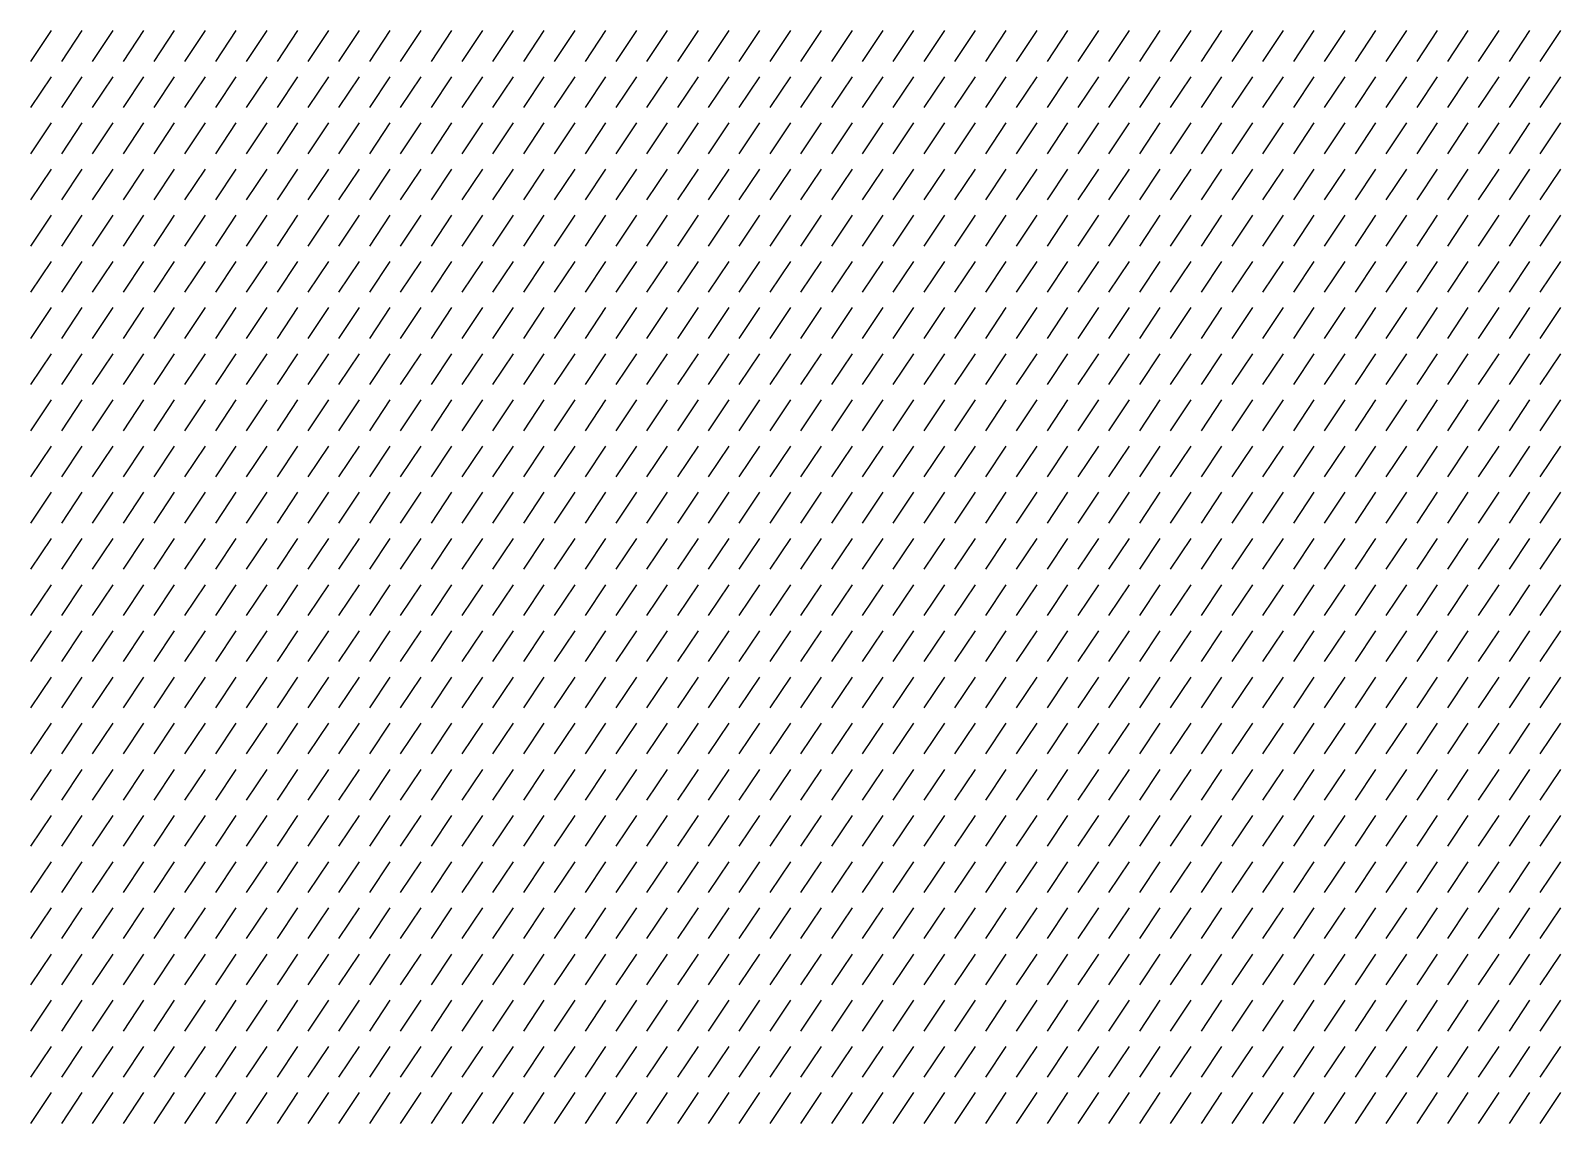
# Model space of a CAD drawing. Header units: inches. Extents: x -55 to 1004, y 12 to 2250.
# Drawn here: x 5.8 to 145.7, y 171.6 to 271.5 of the extents above; entities that cross this region are included whole.
import ezdxf

# ---------------------------------------------------------------- set-up
doc = ezdxf.new("R2010")
doc.units = ezdxf.units.IN
doc.header["$MEASUREMENT"] = 0

msp = doc.modelspace()

# ---------------------------------------------------------------- linework, layer by layer
for p, q in [((7.63, 271.55), (5.75, 268.73)), ((10.45, 271.55), (8.57, 268.73)), ((13.27, 271.55), (11.39, 268.73)), ((16.09, 271.55), (14.21, 268.73)), ((18.9, 271.55), (17.03, 268.73)), ((21.72, 271.55), (19.84, 268.73)), ((24.54, 271.55), (22.66, 268.73)), ((27.36, 271.55), (25.48, 268.73)), ((30.18, 271.55), (28.3, 268.73)), ((33, 271.55), (31.12, 268.73)), ((35.81, 271.55), (33.94, 268.73)), ((38.63, 271.55), (36.75, 268.73)), ((41.45, 271.55), (39.57, 268.73)), ((44.27, 271.55), (42.39, 268.73)), ((47.09, 271.55), (45.21, 268.73)), ((49.91, 271.55), (48.03, 268.73)), ((52.72, 271.55), (50.85, 268.73)), ((55.54, 271.55), (53.66, 268.73)), ((58.36, 271.55), (56.48, 268.73)), ((61.18, 271.55), (59.3, 268.73)), ((64, 271.55), (62.12, 268.73)), ((66.82, 271.55), (64.94, 268.73)), ((69.63, 271.55), (67.75, 268.73)), ((72.45, 271.55), (70.57, 268.73)), ((75.27, 271.55), (73.39, 268.73)), ((78.09, 271.55), (76.21, 268.73)), ((80.91, 271.55), (79.03, 268.73)), ((83.73, 271.55), (81.85, 268.73)), ((86.54, 271.55), (84.66, 268.73)), ((89.36, 271.55), (87.48, 268.73)), ((92.18, 271.55), (90.3, 268.73)), ((95, 271.55), (93.12, 268.73)), ((97.82, 271.55), (95.94, 268.73)), ((100.63, 271.55), (98.76, 268.73)), ((103.45, 271.55), (101.57, 268.73)), ((106.27, 271.55), (104.39, 268.73)), ((109.09, 271.55), (107.21, 268.73)), ((111.91, 271.55), (110.03, 268.73)), ((114.73, 271.55), (112.85, 268.73)), ((117.54, 271.55), (115.67, 268.73)), ((120.36, 271.55), (118.48, 268.73)), ((123.18, 271.55), (121.3, 268.73)), ((126, 271.55), (124.12, 268.73)), ((128.82, 271.55), (126.94, 268.73)), ((131.64, 271.55), (129.76, 268.73)), ((134.45, 271.55), (132.58, 268.73)), ((137.27, 271.55), (135.39, 268.73)), ((140.09, 271.55), (138.21, 268.73)), ((142.91, 271.55), (141.03, 268.73)), ((145.73, 271.55), (143.85, 268.73)), ((7.63, 267.32), (5.75, 264.51)), ((10.45, 267.32), (8.57, 264.51)), ((13.27, 267.32), (11.39, 264.51)), ((16.09, 267.32), (14.21, 264.51)), ((18.9, 267.32), (17.03, 264.51)), ((21.72, 267.32), (19.84, 264.51)), ((24.54, 267.32), (22.66, 264.51)), ((27.36, 267.32), (25.48, 264.51)), ((30.18, 267.32), (28.3, 264.51)), ((33, 267.32), (31.12, 264.51)), ((35.81, 267.32), (33.94, 264.51)), ((38.63, 267.32), (36.75, 264.51)), ((41.45, 267.32), (39.57, 264.51)), ((44.27, 267.32), (42.39, 264.51)), ((47.09, 267.32), (45.21, 264.51)), ((49.91, 267.32), (48.03, 264.51)), ((52.72, 267.32), (50.85, 264.51)), ((55.54, 267.32), (53.66, 264.51)), ((58.36, 267.32), (56.48, 264.51)), ((61.18, 267.32), (59.3, 264.51)), ((64, 267.32), (62.12, 264.51)), ((66.82, 267.32), (64.94, 264.51)), ((69.63, 267.32), (67.75, 264.51)), ((72.45, 267.32), (70.57, 264.51)), ((75.27, 267.32), (73.39, 264.51)), ((78.09, 267.32), (76.21, 264.51)), ((80.91, 267.32), (79.03, 264.51)), ((83.73, 267.32), (81.85, 264.51)), ((86.54, 267.32), (84.66, 264.51)), ((89.36, 267.32), (87.48, 264.51)), ((92.18, 267.32), (90.3, 264.51)), ((95, 267.32), (93.12, 264.51)), ((97.82, 267.32), (95.94, 264.51)), ((100.63, 267.32), (98.76, 264.51)), ((103.45, 267.32), (101.57, 264.51)), ((106.27, 267.32), (104.39, 264.51)), ((109.09, 267.32), (107.21, 264.51)), ((111.91, 267.32), (110.03, 264.51)), ((114.73, 267.32), (112.85, 264.51)), ((117.54, 267.32), (115.67, 264.51)), ((120.36, 267.32), (118.48, 264.51)), ((123.18, 267.32), (121.3, 264.51)), ((126, 267.32), (124.12, 264.51)), ((128.82, 267.32), (126.94, 264.51)), ((131.64, 267.32), (129.76, 264.51)), ((134.45, 267.32), (132.58, 264.51)), ((137.27, 267.32), (135.39, 264.51)), ((140.09, 267.32), (138.21, 264.51)), ((142.91, 267.32), (141.03, 264.51)), ((145.73, 267.32), (143.85, 264.51)), ((7.63, 263.1), (5.75, 260.28)), ((10.45, 263.1), (8.57, 260.28)), ((13.27, 263.1), (11.39, 260.28)), ((16.09, 263.1), (14.21, 260.28)), ((18.9, 263.1), (17.03, 260.28)), ((21.72, 263.1), (19.84, 260.28)), ((24.54, 263.1), (22.66, 260.28)), ((27.36, 263.1), (25.48, 260.28)), ((30.18, 263.1), (28.3, 260.28)), ((33, 263.1), (31.12, 260.28)), ((35.81, 263.1), (33.94, 260.28)), ((38.63, 263.1), (36.75, 260.28)), ((41.45, 263.1), (39.57, 260.28)), ((44.27, 263.1), (42.39, 260.28)), ((47.09, 263.1), (45.21, 260.28)), ((49.91, 263.1), (48.03, 260.28)), ((52.72, 263.1), (50.85, 260.28)), ((55.54, 263.1), (53.66, 260.28)), ((58.36, 263.1), (56.48, 260.28)), ((61.18, 263.1), (59.3, 260.28)), ((64, 263.1), (62.12, 260.28)), ((66.82, 263.1), (64.94, 260.28)), ((69.63, 263.1), (67.75, 260.28)), ((72.45, 263.1), (70.57, 260.28)), ((75.27, 263.1), (73.39, 260.28)), ((78.09, 263.1), (76.21, 260.28)), ((80.91, 263.1), (79.03, 260.28)), ((83.73, 263.1), (81.85, 260.28)), ((86.54, 263.1), (84.66, 260.28)), ((89.36, 263.1), (87.48, 260.28)), ((92.18, 263.1), (90.3, 260.28)), ((95, 263.1), (93.12, 260.28)), ((97.82, 263.1), (95.94, 260.28)), ((100.63, 263.1), (98.76, 260.28)), ((103.45, 263.1), (101.57, 260.28)), ((106.27, 263.1), (104.39, 260.28)), ((109.09, 263.1), (107.21, 260.28)), ((111.91, 263.1), (110.03, 260.28)), ((114.73, 263.1), (112.85, 260.28)), ((117.54, 263.1), (115.67, 260.28)), ((120.36, 263.1), (118.48, 260.28)), ((123.18, 263.1), (121.3, 260.28)), ((126, 263.1), (124.12, 260.28)), ((128.82, 263.1), (126.94, 260.28)), ((131.64, 263.1), (129.76, 260.28)), ((134.45, 263.1), (132.58, 260.28)), ((137.27, 263.1), (135.39, 260.28)), ((140.09, 263.1), (138.21, 260.28)), ((142.91, 263.1), (141.03, 260.28)), ((145.73, 263.1), (143.85, 260.28)), ((7.63, 258.87), (5.75, 256.06)), ((10.45, 258.87), (8.57, 256.06)), ((13.27, 258.87), (11.39, 256.06)), ((16.09, 258.87), (14.21, 256.06)), ((18.9, 258.87), (17.03, 256.06)), ((21.72, 258.87), (19.84, 256.06)), ((24.54, 258.87), (22.66, 256.06)), ((27.36, 258.87), (25.48, 256.06)), ((30.18, 258.87), (28.3, 256.06)), ((33, 258.87), (31.12, 256.06)), ((35.81, 258.87), (33.94, 256.06)), ((38.63, 258.87), (36.75, 256.06)), ((41.45, 258.87), (39.57, 256.06)), ((44.27, 258.87), (42.39, 256.06)), ((47.09, 258.87), (45.21, 256.06)), ((49.91, 258.87), (48.03, 256.06)), ((52.72, 258.87), (50.85, 256.06)), ((55.54, 258.87), (53.66, 256.06)), ((58.36, 258.87), (56.48, 256.06)), ((61.18, 258.87), (59.3, 256.06)), ((64, 258.87), (62.12, 256.06)), ((66.82, 258.87), (64.94, 256.06)), ((69.63, 258.87), (67.75, 256.06)), ((72.45, 258.87), (70.57, 256.06)), ((75.27, 258.87), (73.39, 256.06)), ((78.09, 258.87), (76.21, 256.06)), ((80.91, 258.87), (79.03, 256.06)), ((83.73, 258.87), (81.85, 256.06)), ((86.54, 258.87), (84.66, 256.06)), ((89.36, 258.87), (87.48, 256.06)), ((92.18, 258.87), (90.3, 256.06)), ((95, 258.87), (93.12, 256.06)), ((97.82, 258.87), (95.94, 256.06)), ((100.63, 258.87), (98.76, 256.06)), ((103.45, 258.87), (101.57, 256.06)), ((106.27, 258.87), (104.39, 256.06)), ((109.09, 258.87), (107.21, 256.06)), ((111.91, 258.87), (110.03, 256.06)), ((114.73, 258.87), (112.85, 256.06)), ((117.54, 258.87), (115.67, 256.06)), ((120.36, 258.87), (118.48, 256.06)), ((123.18, 258.87), (121.3, 256.06)), ((126, 258.87), (124.12, 256.06)), ((128.82, 258.87), (126.94, 256.06)), ((131.64, 258.87), (129.76, 256.06)), ((134.45, 258.87), (132.58, 256.06)), ((137.27, 258.87), (135.39, 256.06)), ((140.09, 258.87), (138.21, 256.06)), ((142.91, 258.87), (141.03, 256.06)), ((145.73, 258.87), (143.85, 256.06)), ((7.63, 254.65), (5.75, 251.83)), ((10.45, 254.65), (8.57, 251.83)), ((13.27, 254.65), (11.39, 251.83)), ((16.09, 254.65), (14.21, 251.83)), ((18.9, 254.65), (17.03, 251.83)), ((21.72, 254.65), (19.84, 251.83)), ((24.54, 254.65), (22.66, 251.83)), ((27.36, 254.65), (25.48, 251.83)), ((30.18, 254.65), (28.3, 251.83)), ((33, 254.65), (31.12, 251.83)), ((35.81, 254.65), (33.94, 251.83)), ((38.63, 254.65), (36.75, 251.83)), ((41.45, 254.65), (39.57, 251.83)), ((44.27, 254.65), (42.39, 251.83)), ((47.09, 254.65), (45.21, 251.83)), ((49.91, 254.65), (48.03, 251.83)), ((52.72, 254.65), (50.85, 251.83)), ((55.54, 254.65), (53.66, 251.83)), ((58.36, 254.65), (56.48, 251.83)), ((61.18, 254.65), (59.3, 251.83)), ((64, 254.65), (62.12, 251.83)), ((66.82, 254.65), (64.94, 251.83)), ((69.63, 254.65), (67.75, 251.83)), ((72.45, 254.65), (70.57, 251.83)), ((75.27, 254.65), (73.39, 251.83)), ((78.09, 254.65), (76.21, 251.83)), ((80.91, 254.65), (79.03, 251.83)), ((83.73, 254.65), (81.85, 251.83)), ((86.54, 254.65), (84.66, 251.83)), ((89.36, 254.65), (87.48, 251.83)), ((92.18, 254.65), (90.3, 251.83)), ((95, 254.65), (93.12, 251.83)), ((97.82, 254.65), (95.94, 251.83)), ((100.63, 254.65), (98.76, 251.83)), ((103.45, 254.65), (101.57, 251.83)), ((106.27, 254.65), (104.39, 251.83)), ((109.09, 254.65), (107.21, 251.83)), ((111.91, 254.65), (110.03, 251.83)), ((114.73, 254.65), (112.85, 251.83)), ((117.54, 254.65), (115.67, 251.83)), ((120.36, 254.65), (118.48, 251.83)), ((123.18, 254.65), (121.3, 251.83)), ((126, 254.65), (124.12, 251.83)), ((128.82, 254.65), (126.94, 251.83)), ((131.64, 254.65), (129.76, 251.83)), ((134.45, 254.65), (132.58, 251.83)), ((137.27, 254.65), (135.39, 251.83)), ((140.09, 254.65), (138.21, 251.83)), ((142.91, 254.65), (141.03, 251.83)), ((145.73, 254.65), (143.85, 251.83)), ((7.63, 250.42), (5.75, 247.61)), ((10.45, 250.42), (8.57, 247.61)), ((13.27, 250.42), (11.39, 247.61)), ((16.09, 250.42), (14.21, 247.61)), ((18.9, 250.42), (17.03, 247.61)), ((21.72, 250.42), (19.84, 247.61)), ((24.54, 250.42), (22.66, 247.61)), ((27.36, 250.42), (25.48, 247.61)), ((30.18, 250.42), (28.3, 247.61)), ((33, 250.42), (31.12, 247.61)), ((35.81, 250.42), (33.94, 247.61)), ((38.63, 250.42), (36.75, 247.61)), ((41.45, 250.42), (39.57, 247.61)), ((44.27, 250.42), (42.39, 247.61)), ((47.09, 250.42), (45.21, 247.61)), ((49.91, 250.42), (48.03, 247.61)), ((52.72, 250.42), (50.85, 247.61)), ((55.54, 250.42), (53.66, 247.61)), ((58.36, 250.42), (56.48, 247.61)), ((61.18, 250.42), (59.3, 247.61)), ((64, 250.42), (62.12, 247.61)), ((66.82, 250.42), (64.94, 247.61)), ((69.63, 250.42), (67.75, 247.61)), ((72.45, 250.42), (70.57, 247.61)), ((75.27, 250.42), (73.39, 247.61)), ((78.09, 250.42), (76.21, 247.61)), ((80.91, 250.42), (79.03, 247.61)), ((83.73, 250.42), (81.85, 247.61)), ((86.54, 250.42), (84.66, 247.61)), ((89.36, 250.42), (87.48, 247.61)), ((92.18, 250.42), (90.3, 247.61)), ((95, 250.42), (93.12, 247.61)), ((97.82, 250.42), (95.94, 247.61)), ((100.63, 250.42), (98.76, 247.61)), ((103.45, 250.42), (101.57, 247.61)), ((106.27, 250.42), (104.39, 247.61)), ((109.09, 250.42), (107.21, 247.61)), ((111.91, 250.42), (110.03, 247.61)), ((114.73, 250.42), (112.85, 247.61)), ((117.54, 250.42), (115.67, 247.61)), ((120.36, 250.42), (118.48, 247.61)), ((123.18, 250.42), (121.3, 247.61)), ((126, 250.42), (124.12, 247.61)), ((128.82, 250.42), (126.94, 247.61)), ((131.64, 250.42), (129.76, 247.61)), ((134.45, 250.42), (132.58, 247.61)), ((137.27, 250.42), (135.39, 247.61)), ((140.09, 250.42), (138.21, 247.61)), ((142.91, 250.42), (141.03, 247.61)), ((145.73, 250.42), (143.85, 247.61)), ((7.63, 246.2), (5.75, 243.38)), ((10.45, 246.2), (8.57, 243.38)), ((13.27, 246.2), (11.39, 243.38)), ((16.09, 246.2), (14.21, 243.38)), ((18.9, 246.2), (17.03, 243.38)), ((21.72, 246.2), (19.84, 243.38)), ((24.54, 246.2), (22.66, 243.38)), ((27.36, 246.2), (25.48, 243.38)), ((30.18, 246.2), (28.3, 243.38)), ((33, 246.2), (31.12, 243.38)), ((35.81, 246.2), (33.94, 243.38)), ((38.63, 246.2), (36.75, 243.38)), ((41.45, 246.2), (39.57, 243.38)), ((44.27, 246.2), (42.39, 243.38)), ((47.09, 246.2), (45.21, 243.38)), ((49.91, 246.2), (48.03, 243.38)), ((52.72, 246.2), (50.85, 243.38)), ((55.54, 246.2), (53.66, 243.38)), ((58.36, 246.2), (56.48, 243.38)), ((61.18, 246.2), (59.3, 243.38)), ((64, 246.2), (62.12, 243.38)), ((66.82, 246.2), (64.94, 243.38)), ((69.63, 246.2), (67.75, 243.38)), ((72.45, 246.2), (70.57, 243.38)), ((75.27, 246.2), (73.39, 243.38)), ((78.09, 246.2), (76.21, 243.38)), ((80.91, 246.2), (79.03, 243.38)), ((83.73, 246.2), (81.85, 243.38)), ((86.54, 246.2), (84.66, 243.38)), ((89.36, 246.2), (87.48, 243.38)), ((92.18, 246.2), (90.3, 243.38)), ((95, 246.2), (93.12, 243.38)), ((97.82, 246.2), (95.94, 243.38)), ((100.63, 246.2), (98.76, 243.38)), ((103.45, 246.2), (101.57, 243.38)), ((106.27, 246.2), (104.39, 243.38)), ((109.09, 246.2), (107.21, 243.38)), ((111.91, 246.2), (110.03, 243.38)), ((114.73, 246.2), (112.85, 243.38)), ((117.54, 246.2), (115.67, 243.38)), ((120.36, 246.2), (118.48, 243.38)), ((123.18, 246.2), (121.3, 243.38)), ((126, 246.2), (124.12, 243.38)), ((128.82, 246.2), (126.94, 243.38)), ((131.64, 246.2), (129.76, 243.38)), ((134.45, 246.2), (132.58, 243.38)), ((137.27, 246.2), (135.39, 243.38)), ((140.09, 246.2), (138.21, 243.38)), ((142.91, 246.2), (141.03, 243.38)), ((145.73, 246.2), (143.85, 243.38)), ((7.63, 241.97), (5.75, 239.16)), ((10.45, 241.97), (8.57, 239.16)), ((13.27, 241.97), (11.39, 239.16)), ((16.09, 241.97), (14.21, 239.16)), ((18.9, 241.97), (17.03, 239.16)), ((21.72, 241.97), (19.84, 239.16)), ((24.54, 241.97), (22.66, 239.16)), ((27.36, 241.97), (25.48, 239.16)), ((30.18, 241.97), (28.3, 239.16)), ((33, 241.97), (31.12, 239.16)), ((35.81, 241.97), (33.94, 239.16)), ((38.63, 241.97), (36.75, 239.16)), ((41.45, 241.97), (39.57, 239.16)), ((44.27, 241.97), (42.39, 239.16)), ((47.09, 241.97), (45.21, 239.16)), ((49.91, 241.97), (48.03, 239.16)), ((52.72, 241.97), (50.85, 239.16)), ((55.54, 241.97), (53.66, 239.16)), ((58.36, 241.97), (56.48, 239.16)), ((61.18, 241.97), (59.3, 239.16)), ((64, 241.97), (62.12, 239.16)), ((66.82, 241.97), (64.94, 239.16)), ((69.63, 241.97), (67.75, 239.16)), ((72.45, 241.97), (70.57, 239.16)), ((75.27, 241.97), (73.39, 239.16)), ((78.09, 241.97), (76.21, 239.16)), ((80.91, 241.97), (79.03, 239.16)), ((83.73, 241.97), (81.85, 239.16)), ((86.54, 241.97), (84.66, 239.16)), ((89.36, 241.97), (87.48, 239.16)), ((92.18, 241.97), (90.3, 239.16)), ((95, 241.97), (93.12, 239.16)), ((97.82, 241.97), (95.94, 239.16)), ((100.63, 241.97), (98.76, 239.16)), ((103.45, 241.97), (101.57, 239.16)), ((106.27, 241.97), (104.39, 239.16)), ((109.09, 241.97), (107.21, 239.16)), ((111.91, 241.97), (110.03, 239.16)), ((114.73, 241.97), (112.85, 239.16)), ((117.54, 241.97), (115.67, 239.16)), ((120.36, 241.97), (118.48, 239.16)), ((123.18, 241.97), (121.3, 239.16)), ((126, 241.97), (124.12, 239.16)), ((128.82, 241.97), (126.94, 239.16)), ((131.64, 241.97), (129.76, 239.16)), ((134.45, 241.97), (132.58, 239.16)), ((137.27, 241.97), (135.39, 239.16)), ((140.09, 241.97), (138.21, 239.16)), ((142.91, 241.97), (141.03, 239.16)), ((145.73, 241.97), (143.85, 239.16)), ((7.63, 237.75), (5.75, 234.93)), ((10.45, 237.75), (8.57, 234.93)), ((13.27, 237.75), (11.39, 234.93)), ((16.09, 237.75), (14.21, 234.93)), ((18.9, 237.75), (17.03, 234.93)), ((21.72, 237.75), (19.84, 234.93)), ((24.54, 237.75), (22.66, 234.93)), ((27.36, 237.75), (25.48, 234.93)), ((30.18, 237.75), (28.3, 234.93)), ((33, 237.75), (31.12, 234.93)), ((35.81, 237.75), (33.94, 234.93)), ((38.63, 237.75), (36.75, 234.93)), ((41.45, 237.75), (39.57, 234.93)), ((44.27, 237.75), (42.39, 234.93)), ((47.09, 237.75), (45.21, 234.93)), ((49.91, 237.75), (48.03, 234.93)), ((52.72, 237.75), (50.85, 234.93)), ((55.54, 237.75), (53.66, 234.93)), ((58.36, 237.75), (56.48, 234.93)), ((61.18, 237.75), (59.3, 234.93)), ((64, 237.75), (62.12, 234.93)), ((66.82, 237.75), (64.94, 234.93)), ((69.63, 237.75), (67.75, 234.93)), ((72.45, 237.75), (70.57, 234.93)), ((75.27, 237.75), (73.39, 234.93)), ((78.09, 237.75), (76.21, 234.93)), ((80.91, 237.75), (79.03, 234.93)), ((83.73, 237.75), (81.85, 234.93)), ((86.54, 237.75), (84.66, 234.93)), ((89.36, 237.75), (87.48, 234.93)), ((92.18, 237.75), (90.3, 234.93)), ((95, 237.75), (93.12, 234.93)), ((97.82, 237.75), (95.94, 234.93)), ((100.63, 237.75), (98.76, 234.93)), ((103.45, 237.75), (101.57, 234.93)), ((106.27, 237.75), (104.39, 234.93)), ((109.09, 237.75), (107.21, 234.93)), ((111.91, 237.75), (110.03, 234.93)), ((114.73, 237.75), (112.85, 234.93)), ((117.54, 237.75), (115.67, 234.93)), ((120.36, 237.75), (118.48, 234.93)), ((123.18, 237.75), (121.3, 234.93)), ((126, 237.75), (124.12, 234.93)), ((128.82, 237.75), (126.94, 234.93)), ((131.64, 237.75), (129.76, 234.93)), ((134.45, 237.75), (132.58, 234.93)), ((137.27, 237.75), (135.39, 234.93)), ((140.09, 237.75), (138.21, 234.93)), ((142.91, 237.75), (141.03, 234.93)), ((145.73, 237.75), (143.85, 234.93)), ((7.63, 233.52), (5.75, 230.71)), ((10.45, 233.52), (8.57, 230.71)), ((13.27, 233.52), (11.39, 230.71)), ((16.09, 233.52), (14.21, 230.71)), ((18.9, 233.52), (17.03, 230.71)), ((21.72, 233.52), (19.84, 230.71)), ((24.54, 233.52), (22.66, 230.71)), ((27.36, 233.52), (25.48, 230.71)), ((30.18, 233.52), (28.3, 230.71)), ((33, 233.52), (31.12, 230.71)), ((35.81, 233.52), (33.94, 230.71)), ((38.63, 233.52), (36.75, 230.71)), ((41.45, 233.52), (39.57, 230.71)), ((44.27, 233.52), (42.39, 230.71)), ((47.09, 233.52), (45.21, 230.71)), ((49.91, 233.52), (48.03, 230.71)), ((52.72, 233.52), (50.85, 230.71)), ((55.54, 233.52), (53.66, 230.71)), ((58.36, 233.52), (56.48, 230.71)), ((61.18, 233.52), (59.3, 230.71)), ((64, 233.52), (62.12, 230.71)), ((66.82, 233.52), (64.94, 230.71)), ((69.63, 233.52), (67.75, 230.71)), ((72.45, 233.52), (70.57, 230.71)), ((75.27, 233.52), (73.39, 230.71)), ((78.09, 233.52), (76.21, 230.71)), ((80.91, 233.52), (79.03, 230.71)), ((83.73, 233.52), (81.85, 230.71)), ((86.54, 233.52), (84.66, 230.71)), ((89.36, 233.52), (87.48, 230.71)), ((92.18, 233.52), (90.3, 230.71)), ((95, 233.52), (93.12, 230.71)), ((97.82, 233.52), (95.94, 230.71)), ((100.63, 233.52), (98.76, 230.71)), ((103.45, 233.52), (101.57, 230.71)), ((106.27, 233.52), (104.39, 230.71)), ((109.09, 233.52), (107.21, 230.71)), ((111.91, 233.52), (110.03, 230.71)), ((114.73, 233.52), (112.85, 230.71)), ((117.54, 233.52), (115.67, 230.71)), ((120.36, 233.52), (118.48, 230.71)), ((123.18, 233.52), (121.3, 230.71)), ((126, 233.52), (124.12, 230.71)), ((128.82, 233.52), (126.94, 230.71)), ((131.64, 233.52), (129.76, 230.71)), ((134.45, 233.52), (132.58, 230.71)), ((137.27, 233.52), (135.39, 230.71)), ((140.09, 233.52), (138.21, 230.71)), ((142.91, 233.52), (141.03, 230.71)), ((145.73, 233.52), (143.85, 230.71)), ((7.63, 229.3), (5.75, 226.48)), ((10.45, 229.3), (8.57, 226.48)), ((13.27, 229.3), (11.39, 226.48)), ((16.09, 229.3), (14.21, 226.48)), ((18.9, 229.3), (17.03, 226.48)), ((21.72, 229.3), (19.84, 226.48)), ((24.54, 229.3), (22.66, 226.48)), ((27.36, 229.3), (25.48, 226.48)), ((30.18, 229.3), (28.3, 226.48)), ((33, 229.3), (31.12, 226.48)), ((35.81, 229.3), (33.94, 226.48)), ((38.63, 229.3), (36.75, 226.48)), ((41.45, 229.3), (39.57, 226.48)), ((44.27, 229.3), (42.39, 226.48)), ((47.09, 229.3), (45.21, 226.48)), ((49.91, 229.3), (48.03, 226.48)), ((52.72, 229.3), (50.85, 226.48)), ((55.54, 229.3), (53.66, 226.48)), ((58.36, 229.3), (56.48, 226.48)), ((61.18, 229.3), (59.3, 226.48)), ((64, 229.3), (62.12, 226.48)), ((66.82, 229.3), (64.94, 226.48)), ((69.63, 229.3), (67.75, 226.48)), ((72.45, 229.3), (70.57, 226.48)), ((75.27, 229.3), (73.39, 226.48)), ((78.09, 229.3), (76.21, 226.48)), ((80.91, 229.3), (79.03, 226.48)), ((83.73, 229.3), (81.85, 226.48)), ((86.54, 229.3), (84.66, 226.48)), ((89.36, 229.3), (87.48, 226.48)), ((92.18, 229.3), (90.3, 226.48)), ((95, 229.3), (93.12, 226.48)), ((97.82, 229.3), (95.94, 226.48)), ((100.63, 229.3), (98.76, 226.48)), ((103.45, 229.3), (101.57, 226.48)), ((106.27, 229.3), (104.39, 226.48)), ((109.09, 229.3), (107.21, 226.48)), ((111.91, 229.3), (110.03, 226.48)), ((114.73, 229.3), (112.85, 226.48)), ((117.54, 229.3), (115.67, 226.48)), ((120.36, 229.3), (118.48, 226.48)), ((123.18, 229.3), (121.3, 226.48)), ((126, 229.3), (124.12, 226.48)), ((128.82, 229.3), (126.94, 226.48)), ((131.64, 229.3), (129.76, 226.48)), ((134.45, 229.3), (132.58, 226.48)), ((137.27, 229.3), (135.39, 226.48)), ((140.09, 229.3), (138.21, 226.48)), ((142.91, 229.3), (141.03, 226.48)), ((145.73, 229.3), (143.85, 226.48)), ((7.63, 225.07), (5.75, 222.26)), ((10.45, 225.07), (8.57, 222.26)), ((13.27, 225.07), (11.39, 222.26)), ((16.09, 225.07), (14.21, 222.26)), ((18.9, 225.07), (17.03, 222.26)), ((21.72, 225.07), (19.84, 222.26)), ((24.54, 225.07), (22.66, 222.26)), ((27.36, 225.07), (25.48, 222.26)), ((30.18, 225.07), (28.3, 222.26)), ((33, 225.07), (31.12, 222.26)), ((35.81, 225.07), (33.94, 222.26)), ((38.63, 225.07), (36.75, 222.26)), ((41.45, 225.07), (39.57, 222.26)), ((44.27, 225.07), (42.39, 222.26)), ((47.09, 225.07), (45.21, 222.26)), ((49.91, 225.07), (48.03, 222.26)), ((52.72, 225.07), (50.85, 222.26)), ((55.54, 225.07), (53.66, 222.26)), ((58.36, 225.07), (56.48, 222.26)), ((61.18, 225.07), (59.3, 222.26)), ((64, 225.07), (62.12, 222.26)), ((66.82, 225.07), (64.94, 222.26)), ((69.63, 225.07), (67.75, 222.26)), ((72.45, 225.07), (70.57, 222.26)), ((75.27, 225.07), (73.39, 222.26)), ((78.09, 225.07), (76.21, 222.26)), ((80.91, 225.07), (79.03, 222.26)), ((83.73, 225.07), (81.85, 222.26)), ((86.54, 225.07), (84.66, 222.26)), ((89.36, 225.07), (87.48, 222.26)), ((92.18, 225.07), (90.3, 222.26)), ((95, 225.07), (93.12, 222.26)), ((97.82, 225.07), (95.94, 222.26)), ((100.63, 225.07), (98.76, 222.26)), ((103.45, 225.07), (101.57, 222.26)), ((106.27, 225.07), (104.39, 222.26)), ((109.09, 225.07), (107.21, 222.26)), ((111.91, 225.07), (110.03, 222.26)), ((114.73, 225.07), (112.85, 222.26)), ((117.54, 225.07), (115.67, 222.26)), ((120.36, 225.07), (118.48, 222.26)), ((123.18, 225.07), (121.3, 222.26)), ((126, 225.07), (124.12, 222.26)), ((128.82, 225.07), (126.94, 222.26)), ((131.64, 225.07), (129.76, 222.26)), ((134.45, 225.07), (132.58, 222.26)), ((137.27, 225.07), (135.39, 222.26)), ((140.09, 225.07), (138.21, 222.26)), ((142.91, 225.07), (141.03, 222.26)), ((145.73, 225.07), (143.85, 222.26)), ((7.63, 220.85), (5.75, 218.03)), ((10.45, 220.85), (8.57, 218.03)), ((13.27, 220.85), (11.39, 218.03)), ((16.09, 220.85), (14.21, 218.03)), ((18.9, 220.85), (17.03, 218.03)), ((21.72, 220.85), (19.84, 218.03)), ((24.54, 220.85), (22.66, 218.03)), ((27.36, 220.85), (25.48, 218.03)), ((30.18, 220.85), (28.3, 218.03)), ((33, 220.85), (31.12, 218.03)), ((35.81, 220.85), (33.94, 218.03)), ((38.63, 220.85), (36.75, 218.03)), ((41.45, 220.85), (39.57, 218.03)), ((44.27, 220.85), (42.39, 218.03)), ((47.09, 220.85), (45.21, 218.03)), ((49.91, 220.85), (48.03, 218.03)), ((52.72, 220.85), (50.85, 218.03)), ((55.54, 220.85), (53.66, 218.03)), ((58.36, 220.85), (56.48, 218.03)), ((61.18, 220.85), (59.3, 218.03)), ((64, 220.85), (62.12, 218.03)), ((66.82, 220.85), (64.94, 218.03)), ((69.63, 220.85), (67.75, 218.03)), ((72.45, 220.85), (70.57, 218.03)), ((75.27, 220.85), (73.39, 218.03)), ((78.09, 220.85), (76.21, 218.03)), ((80.91, 220.85), (79.03, 218.03)), ((83.73, 220.85), (81.85, 218.03)), ((86.54, 220.85), (84.66, 218.03)), ((89.36, 220.85), (87.48, 218.03)), ((92.18, 220.85), (90.3, 218.03)), ((95, 220.85), (93.12, 218.03)), ((97.82, 220.85), (95.94, 218.03)), ((100.63, 220.85), (98.76, 218.03)), ((103.45, 220.85), (101.57, 218.03)), ((106.27, 220.85), (104.39, 218.03)), ((109.09, 220.85), (107.21, 218.03)), ((111.91, 220.85), (110.03, 218.03)), ((114.73, 220.85), (112.85, 218.03)), ((117.54, 220.85), (115.67, 218.03)), ((120.36, 220.85), (118.48, 218.03)), ((123.18, 220.85), (121.3, 218.03)), ((126, 220.85), (124.12, 218.03)), ((128.82, 220.85), (126.94, 218.03)), ((131.64, 220.85), (129.76, 218.03)), ((134.45, 220.85), (132.58, 218.03)), ((137.27, 220.85), (135.39, 218.03)), ((140.09, 220.85), (138.21, 218.03)), ((142.91, 220.85), (141.03, 218.03)), ((145.73, 220.85), (143.85, 218.03)), ((7.63, 216.62), (5.75, 213.81)), ((10.45, 216.62), (8.57, 213.81)), ((13.27, 216.62), (11.39, 213.81)), ((16.09, 216.62), (14.21, 213.81)), ((18.9, 216.62), (17.03, 213.81)), ((21.72, 216.62), (19.84, 213.81)), ((24.54, 216.62), (22.66, 213.81)), ((27.36, 216.62), (25.48, 213.81)), ((30.18, 216.62), (28.3, 213.81)), ((33, 216.62), (31.12, 213.81)), ((35.81, 216.62), (33.94, 213.81)), ((38.63, 216.62), (36.75, 213.81)), ((41.45, 216.62), (39.57, 213.81)), ((44.27, 216.62), (42.39, 213.81)), ((47.09, 216.62), (45.21, 213.81)), ((49.91, 216.62), (48.03, 213.81)), ((52.72, 216.62), (50.85, 213.81)), ((55.54, 216.62), (53.66, 213.81)), ((58.36, 216.62), (56.48, 213.81)), ((61.18, 216.62), (59.3, 213.81)), ((64, 216.62), (62.12, 213.81)), ((66.82, 216.62), (64.94, 213.81)), ((69.63, 216.62), (67.75, 213.81)), ((72.45, 216.62), (70.57, 213.81)), ((75.27, 216.62), (73.39, 213.81)), ((78.09, 216.62), (76.21, 213.81)), ((80.91, 216.62), (79.03, 213.81)), ((83.73, 216.62), (81.85, 213.81)), ((86.54, 216.62), (84.66, 213.81)), ((89.36, 216.62), (87.48, 213.81)), ((92.18, 216.62), (90.3, 213.81)), ((95, 216.62), (93.12, 213.81)), ((97.82, 216.62), (95.94, 213.81)), ((100.63, 216.62), (98.76, 213.81)), ((103.45, 216.62), (101.57, 213.81)), ((106.27, 216.62), (104.39, 213.81)), ((109.09, 216.62), (107.21, 213.81)), ((111.91, 216.62), (110.03, 213.81)), ((114.73, 216.62), (112.85, 213.81)), ((117.54, 216.62), (115.67, 213.81)), ((120.36, 216.62), (118.48, 213.81)), ((123.18, 216.62), (121.3, 213.81)), ((126, 216.62), (124.12, 213.81)), ((128.82, 216.62), (126.94, 213.81)), ((131.64, 216.62), (129.76, 213.81)), ((134.45, 216.62), (132.58, 213.81)), ((137.27, 216.62), (135.39, 213.81)), ((140.09, 216.62), (138.21, 213.81)), ((142.91, 216.62), (141.03, 213.81)), ((145.73, 216.62), (143.85, 213.81)), ((7.63, 212.4), (5.75, 209.58)), ((10.45, 212.4), (8.57, 209.58)), ((13.27, 212.4), (11.39, 209.58)), ((16.09, 212.4), (14.21, 209.58)), ((18.9, 212.4), (17.03, 209.58)), ((21.72, 212.4), (19.84, 209.58)), ((24.54, 212.4), (22.66, 209.58)), ((27.36, 212.4), (25.48, 209.58)), ((30.18, 212.4), (28.3, 209.58)), ((33, 212.4), (31.12, 209.58)), ((35.81, 212.4), (33.94, 209.58)), ((38.63, 212.4), (36.75, 209.58)), ((41.45, 212.4), (39.57, 209.58)), ((44.27, 212.4), (42.39, 209.58)), ((47.09, 212.4), (45.21, 209.58)), ((49.91, 212.4), (48.03, 209.58)), ((52.72, 212.4), (50.85, 209.58)), ((55.54, 212.4), (53.66, 209.58)), ((58.36, 212.4), (56.48, 209.58)), ((61.18, 212.4), (59.3, 209.58)), ((64, 212.4), (62.12, 209.58)), ((66.82, 212.4), (64.94, 209.58)), ((69.63, 212.4), (67.75, 209.58)), ((72.45, 212.4), (70.57, 209.58)), ((75.27, 212.4), (73.39, 209.58)), ((78.09, 212.4), (76.21, 209.58)), ((80.91, 212.4), (79.03, 209.58)), ((83.73, 212.4), (81.85, 209.58)), ((86.54, 212.4), (84.66, 209.58)), ((89.36, 212.4), (87.48, 209.58)), ((92.18, 212.4), (90.3, 209.58)), ((95, 212.4), (93.12, 209.58)), ((97.82, 212.4), (95.94, 209.58)), ((100.63, 212.4), (98.76, 209.58)), ((103.45, 212.4), (101.57, 209.58)), ((106.27, 212.4), (104.39, 209.58)), ((109.09, 212.4), (107.21, 209.58)), ((111.91, 212.4), (110.03, 209.58)), ((114.73, 212.4), (112.85, 209.58)), ((117.54, 212.4), (115.67, 209.58)), ((120.36, 212.4), (118.48, 209.58)), ((123.18, 212.4), (121.3, 209.58)), ((126, 212.4), (124.12, 209.58)), ((128.82, 212.4), (126.94, 209.58)), ((131.64, 212.4), (129.76, 209.58)), ((134.45, 212.4), (132.58, 209.58)), ((137.27, 212.4), (135.39, 209.58)), ((140.09, 212.4), (138.21, 209.58)), ((142.91, 212.4), (141.03, 209.58)), ((145.73, 212.4), (143.85, 209.58)), ((7.63, 208.17), (5.75, 205.36)), ((10.45, 208.17), (8.57, 205.36)), ((13.27, 208.17), (11.39, 205.36)), ((16.09, 208.17), (14.21, 205.36)), ((18.9, 208.17), (17.03, 205.36)), ((21.72, 208.17), (19.84, 205.36)), ((24.54, 208.17), (22.66, 205.36)), ((27.36, 208.17), (25.48, 205.36)), ((30.18, 208.17), (28.3, 205.36)), ((33, 208.17), (31.12, 205.36)), ((35.81, 208.17), (33.94, 205.36)), ((38.63, 208.17), (36.75, 205.36)), ((41.45, 208.17), (39.57, 205.36)), ((44.27, 208.17), (42.39, 205.36)), ((47.09, 208.17), (45.21, 205.36)), ((49.91, 208.17), (48.03, 205.36)), ((52.72, 208.17), (50.85, 205.36)), ((55.54, 208.17), (53.66, 205.36)), ((58.36, 208.17), (56.48, 205.36)), ((61.18, 208.17), (59.3, 205.36)), ((64, 208.17), (62.12, 205.36)), ((66.82, 208.17), (64.94, 205.36)), ((69.63, 208.17), (67.75, 205.36)), ((72.45, 208.17), (70.57, 205.36)), ((75.27, 208.17), (73.39, 205.36)), ((78.09, 208.17), (76.21, 205.36)), ((80.91, 208.17), (79.03, 205.36)), ((83.73, 208.17), (81.85, 205.36)), ((86.54, 208.17), (84.66, 205.36)), ((89.36, 208.17), (87.48, 205.36)), ((92.18, 208.17), (90.3, 205.36)), ((95, 208.17), (93.12, 205.36)), ((97.82, 208.17), (95.94, 205.36)), ((100.63, 208.17), (98.76, 205.36)), ((103.45, 208.17), (101.57, 205.36)), ((106.27, 208.17), (104.39, 205.36)), ((109.09, 208.17), (107.21, 205.36)), ((111.91, 208.17), (110.03, 205.36)), ((114.73, 208.17), (112.85, 205.36)), ((117.54, 208.17), (115.67, 205.36)), ((120.36, 208.17), (118.48, 205.36)), ((123.18, 208.17), (121.3, 205.36)), ((126, 208.17), (124.12, 205.36)), ((128.82, 208.17), (126.94, 205.36)), ((131.64, 208.17), (129.76, 205.36)), ((134.45, 208.17), (132.58, 205.36)), ((137.27, 208.17), (135.39, 205.36)), ((140.09, 208.17), (138.21, 205.36)), ((142.91, 208.17), (141.03, 205.36)), ((145.73, 208.17), (143.85, 205.36)), ((7.63, 203.95), (5.75, 201.13)), ((10.45, 203.95), (8.57, 201.13)), ((13.27, 203.95), (11.39, 201.13)), ((16.09, 203.95), (14.21, 201.13)), ((18.9, 203.95), (17.03, 201.13)), ((21.72, 203.95), (19.84, 201.13)), ((24.54, 203.95), (22.66, 201.13)), ((27.36, 203.95), (25.48, 201.13)), ((30.18, 203.95), (28.3, 201.13)), ((33, 203.95), (31.12, 201.13)), ((35.81, 203.95), (33.94, 201.13)), ((38.63, 203.95), (36.75, 201.13)), ((41.45, 203.95), (39.57, 201.13)), ((44.27, 203.95), (42.39, 201.13)), ((47.09, 203.95), (45.21, 201.13)), ((49.91, 203.95), (48.03, 201.13)), ((52.72, 203.95), (50.85, 201.13)), ((55.54, 203.95), (53.66, 201.13)), ((58.36, 203.95), (56.48, 201.13)), ((61.18, 203.95), (59.3, 201.13)), ((64, 203.95), (62.12, 201.13)), ((66.82, 203.95), (64.94, 201.13)), ((69.63, 203.95), (67.75, 201.13)), ((72.45, 203.95), (70.57, 201.13)), ((75.27, 203.95), (73.39, 201.13)), ((78.09, 203.95), (76.21, 201.13)), ((80.91, 203.95), (79.03, 201.13)), ((83.73, 203.95), (81.85, 201.13)), ((86.54, 203.95), (84.66, 201.13)), ((89.36, 203.95), (87.48, 201.13)), ((92.18, 203.95), (90.3, 201.13)), ((95, 203.95), (93.12, 201.13)), ((97.82, 203.95), (95.94, 201.13)), ((100.63, 203.95), (98.76, 201.13)), ((103.45, 203.95), (101.57, 201.13)), ((106.27, 203.95), (104.39, 201.13)), ((109.09, 203.95), (107.21, 201.13)), ((111.91, 203.95), (110.03, 201.13)), ((114.73, 203.95), (112.85, 201.13)), ((117.54, 203.95), (115.67, 201.13)), ((120.36, 203.95), (118.48, 201.13)), ((123.18, 203.95), (121.3, 201.13)), ((126, 203.95), (124.12, 201.13)), ((128.82, 203.95), (126.94, 201.13)), ((131.64, 203.95), (129.76, 201.13)), ((134.45, 203.95), (132.58, 201.13)), ((137.27, 203.95), (135.39, 201.13)), ((140.09, 203.95), (138.21, 201.13)), ((142.91, 203.95), (141.03, 201.13)), ((145.73, 203.95), (143.85, 201.13)), ((7.63, 199.72), (5.75, 196.91)), ((10.45, 199.72), (8.57, 196.91)), ((13.27, 199.72), (11.39, 196.91)), ((16.09, 199.72), (14.21, 196.91)), ((18.9, 199.72), (17.03, 196.91)), ((21.72, 199.72), (19.84, 196.91)), ((24.54, 199.72), (22.66, 196.91)), ((27.36, 199.72), (25.48, 196.91)), ((30.18, 199.72), (28.3, 196.91)), ((33, 199.72), (31.12, 196.91)), ((35.81, 199.72), (33.94, 196.91)), ((38.63, 199.72), (36.75, 196.91)), ((41.45, 199.72), (39.57, 196.91)), ((44.27, 199.72), (42.39, 196.91)), ((47.09, 199.72), (45.21, 196.91)), ((49.91, 199.72), (48.03, 196.91)), ((52.72, 199.72), (50.85, 196.91)), ((55.54, 199.72), (53.66, 196.91)), ((58.36, 199.72), (56.48, 196.91)), ((61.18, 199.72), (59.3, 196.91)), ((64, 199.72), (62.12, 196.91)), ((66.82, 199.72), (64.94, 196.91)), ((69.63, 199.72), (67.75, 196.91)), ((72.45, 199.72), (70.57, 196.91)), ((75.27, 199.72), (73.39, 196.91)), ((78.09, 199.72), (76.21, 196.91)), ((80.91, 199.72), (79.03, 196.91)), ((83.73, 199.72), (81.85, 196.91)), ((86.54, 199.72), (84.66, 196.91)), ((89.36, 199.72), (87.48, 196.91)), ((92.18, 199.72), (90.3, 196.91)), ((95, 199.72), (93.12, 196.91)), ((97.82, 199.72), (95.94, 196.91)), ((100.63, 199.72), (98.76, 196.91)), ((103.45, 199.72), (101.57, 196.91)), ((106.27, 199.72), (104.39, 196.91)), ((109.09, 199.72), (107.21, 196.91)), ((111.91, 199.72), (110.03, 196.91)), ((114.73, 199.72), (112.85, 196.91)), ((117.54, 199.72), (115.67, 196.91)), ((120.36, 199.72), (118.48, 196.91)), ((123.18, 199.72), (121.3, 196.91)), ((126, 199.72), (124.12, 196.91)), ((128.82, 199.72), (126.94, 196.91)), ((131.64, 199.72), (129.76, 196.91)), ((134.45, 199.72), (132.58, 196.91)), ((137.27, 199.72), (135.39, 196.91)), ((140.09, 199.72), (138.21, 196.91)), ((142.91, 199.72), (141.03, 196.91)), ((145.73, 199.72), (143.85, 196.91)), ((7.63, 195.5), (5.75, 192.68)), ((10.45, 195.5), (8.57, 192.68)), ((13.27, 195.5), (11.39, 192.68)), ((16.09, 195.5), (14.21, 192.68)), ((18.9, 195.5), (17.03, 192.68)), ((21.72, 195.5), (19.84, 192.68)), ((24.54, 195.5), (22.66, 192.68)), ((27.36, 195.5), (25.48, 192.68)), ((30.18, 195.5), (28.3, 192.68)), ((33, 195.5), (31.12, 192.68)), ((35.81, 195.5), (33.94, 192.68)), ((38.63, 195.5), (36.75, 192.68)), ((41.45, 195.5), (39.57, 192.68)), ((44.27, 195.5), (42.39, 192.68)), ((47.09, 195.5), (45.21, 192.68)), ((49.91, 195.5), (48.03, 192.68)), ((52.72, 195.5), (50.85, 192.68)), ((55.54, 195.5), (53.66, 192.68)), ((58.36, 195.5), (56.48, 192.68)), ((61.18, 195.5), (59.3, 192.68)), ((64, 195.5), (62.12, 192.68)), ((66.82, 195.5), (64.94, 192.68)), ((69.63, 195.5), (67.75, 192.68)), ((72.45, 195.5), (70.57, 192.68)), ((75.27, 195.5), (73.39, 192.68)), ((78.09, 195.5), (76.21, 192.68)), ((80.91, 195.5), (79.03, 192.68)), ((83.73, 195.5), (81.85, 192.68)), ((86.54, 195.5), (84.66, 192.68)), ((89.36, 195.5), (87.48, 192.68)), ((92.18, 195.5), (90.3, 192.68)), ((95, 195.5), (93.12, 192.68)), ((97.82, 195.5), (95.94, 192.68)), ((100.63, 195.5), (98.76, 192.68)), ((103.45, 195.5), (101.57, 192.68)), ((106.27, 195.5), (104.39, 192.68)), ((109.09, 195.5), (107.21, 192.68)), ((111.91, 195.5), (110.03, 192.68)), ((114.73, 195.5), (112.85, 192.68)), ((117.54, 195.5), (115.67, 192.68)), ((120.36, 195.5), (118.48, 192.68)), ((123.18, 195.5), (121.3, 192.68)), ((126, 195.5), (124.12, 192.68)), ((128.82, 195.5), (126.94, 192.68)), ((131.64, 195.5), (129.76, 192.68)), ((134.45, 195.5), (132.58, 192.68)), ((137.27, 195.5), (135.39, 192.68)), ((140.09, 195.5), (138.21, 192.68)), ((142.91, 195.5), (141.03, 192.68)), ((145.73, 195.5), (143.85, 192.68)), ((7.63, 191.27), (5.75, 188.46)), ((10.45, 191.27), (8.57, 188.46)), ((13.27, 191.27), (11.39, 188.46)), ((16.09, 191.27), (14.21, 188.46)), ((18.9, 191.27), (17.03, 188.46)), ((21.72, 191.27), (19.84, 188.46)), ((24.54, 191.27), (22.66, 188.46)), ((27.36, 191.27), (25.48, 188.46)), ((30.18, 191.27), (28.3, 188.46)), ((33, 191.27), (31.12, 188.46)), ((35.81, 191.27), (33.94, 188.46)), ((38.63, 191.27), (36.75, 188.46)), ((41.45, 191.27), (39.57, 188.46)), ((44.27, 191.27), (42.39, 188.46)), ((47.09, 191.27), (45.21, 188.46)), ((49.91, 191.27), (48.03, 188.46)), ((52.72, 191.27), (50.85, 188.46)), ((55.54, 191.27), (53.66, 188.46)), ((58.36, 191.27), (56.48, 188.46)), ((61.18, 191.27), (59.3, 188.46)), ((64, 191.27), (62.12, 188.46)), ((66.82, 191.27), (64.94, 188.46)), ((69.63, 191.27), (67.75, 188.46)), ((72.45, 191.27), (70.57, 188.46)), ((75.27, 191.27), (73.39, 188.46)), ((78.09, 191.27), (76.21, 188.46)), ((80.91, 191.27), (79.03, 188.46)), ((83.73, 191.27), (81.85, 188.46)), ((86.54, 191.27), (84.66, 188.46)), ((89.36, 191.27), (87.48, 188.46)), ((92.18, 191.27), (90.3, 188.46)), ((95, 191.27), (93.12, 188.46)), ((97.82, 191.27), (95.94, 188.46)), ((100.63, 191.27), (98.76, 188.46)), ((103.45, 191.27), (101.57, 188.46)), ((106.27, 191.27), (104.39, 188.46)), ((109.09, 191.27), (107.21, 188.46)), ((111.91, 191.27), (110.03, 188.46)), ((114.73, 191.27), (112.85, 188.46)), ((117.54, 191.27), (115.67, 188.46)), ((120.36, 191.27), (118.48, 188.46)), ((123.18, 191.27), (121.3, 188.46)), ((126, 191.27), (124.12, 188.46)), ((128.82, 191.27), (126.94, 188.46)), ((131.64, 191.27), (129.76, 188.46)), ((134.45, 191.27), (132.58, 188.46)), ((137.27, 191.27), (135.39, 188.46)), ((140.09, 191.27), (138.21, 188.46)), ((142.91, 191.27), (141.03, 188.46)), ((145.73, 191.27), (143.85, 188.46)), ((7.63, 187.05), (5.75, 184.23)), ((10.45, 187.05), (8.57, 184.23)), ((13.27, 187.05), (11.39, 184.23)), ((16.09, 187.05), (14.21, 184.23)), ((18.9, 187.05), (17.03, 184.23)), ((21.72, 187.05), (19.84, 184.23)), ((24.54, 187.05), (22.66, 184.23)), ((27.36, 187.05), (25.48, 184.23)), ((30.18, 187.05), (28.3, 184.23)), ((33, 187.05), (31.12, 184.23)), ((35.81, 187.05), (33.94, 184.23)), ((38.63, 187.05), (36.75, 184.23)), ((41.45, 187.05), (39.57, 184.23)), ((44.27, 187.05), (42.39, 184.23)), ((47.09, 187.05), (45.21, 184.23)), ((49.91, 187.05), (48.03, 184.23)), ((52.72, 187.05), (50.85, 184.23)), ((55.54, 187.05), (53.66, 184.23)), ((58.36, 187.05), (56.48, 184.23)), ((61.18, 187.05), (59.3, 184.23)), ((64, 187.05), (62.12, 184.23)), ((66.82, 187.05), (64.94, 184.23)), ((69.63, 187.05), (67.75, 184.23)), ((72.45, 187.05), (70.57, 184.23)), ((75.27, 187.05), (73.39, 184.23)), ((78.09, 187.05), (76.21, 184.23)), ((80.91, 187.05), (79.03, 184.23)), ((83.73, 187.05), (81.85, 184.23)), ((86.54, 187.05), (84.66, 184.23)), ((89.36, 187.05), (87.48, 184.23)), ((92.18, 187.05), (90.3, 184.23)), ((95, 187.05), (93.12, 184.23)), ((97.82, 187.05), (95.94, 184.23)), ((100.63, 187.05), (98.76, 184.23)), ((103.45, 187.05), (101.57, 184.23)), ((106.27, 187.05), (104.39, 184.23)), ((109.09, 187.05), (107.21, 184.23)), ((111.91, 187.05), (110.03, 184.23)), ((114.73, 187.05), (112.85, 184.23)), ((117.54, 187.05), (115.67, 184.23)), ((120.36, 187.05), (118.48, 184.23)), ((123.18, 187.05), (121.3, 184.23)), ((126, 187.05), (124.12, 184.23)), ((128.82, 187.05), (126.94, 184.23)), ((131.64, 187.05), (129.76, 184.23)), ((134.45, 187.05), (132.58, 184.23)), ((137.27, 187.05), (135.39, 184.23)), ((140.09, 187.05), (138.21, 184.23)), ((142.91, 187.05), (141.03, 184.23)), ((145.73, 187.05), (143.85, 184.23)), ((7.63, 182.82), (5.75, 180.01)), ((10.45, 182.82), (8.57, 180.01)), ((13.27, 182.82), (11.39, 180.01)), ((16.09, 182.82), (14.21, 180.01)), ((18.9, 182.82), (17.03, 180.01)), ((21.72, 182.82), (19.84, 180.01)), ((24.54, 182.82), (22.66, 180.01)), ((27.36, 182.82), (25.48, 180.01)), ((30.18, 182.82), (28.3, 180.01)), ((33, 182.82), (31.12, 180.01)), ((35.81, 182.82), (33.94, 180.01)), ((38.63, 182.82), (36.75, 180.01)), ((41.45, 182.82), (39.57, 180.01)), ((44.27, 182.82), (42.39, 180.01)), ((47.09, 182.82), (45.21, 180.01)), ((49.91, 182.82), (48.03, 180.01)), ((52.72, 182.82), (50.85, 180.01)), ((55.54, 182.82), (53.66, 180.01)), ((58.36, 182.82), (56.48, 180.01)), ((61.18, 182.82), (59.3, 180.01)), ((64, 182.82), (62.12, 180.01)), ((66.82, 182.82), (64.94, 180.01)), ((69.63, 182.82), (67.75, 180.01)), ((72.45, 182.82), (70.57, 180.01)), ((75.27, 182.82), (73.39, 180.01)), ((78.09, 182.82), (76.21, 180.01)), ((80.91, 182.82), (79.03, 180.01)), ((83.73, 182.82), (81.85, 180.01)), ((86.54, 182.82), (84.66, 180.01)), ((89.36, 182.82), (87.48, 180.01)), ((92.18, 182.82), (90.3, 180.01)), ((95, 182.82), (93.12, 180.01)), ((97.82, 182.82), (95.94, 180.01)), ((100.63, 182.82), (98.76, 180.01)), ((103.45, 182.82), (101.57, 180.01)), ((106.27, 182.82), (104.39, 180.01)), ((109.09, 182.82), (107.21, 180.01)), ((111.91, 182.82), (110.03, 180.01)), ((114.73, 182.82), (112.85, 180.01)), ((117.54, 182.82), (115.67, 180.01)), ((120.36, 182.82), (118.48, 180.01)), ((123.18, 182.82), (121.3, 180.01)), ((126, 182.82), (124.12, 180.01)), ((128.82, 182.82), (126.94, 180.01)), ((131.64, 182.82), (129.76, 180.01)), ((134.45, 182.82), (132.58, 180.01)), ((137.27, 182.82), (135.39, 180.01)), ((140.09, 182.82), (138.21, 180.01)), ((142.91, 182.82), (141.03, 180.01)), ((145.73, 182.82), (143.85, 180.01)), ((7.63, 178.6), (5.75, 175.78)), ((10.45, 178.6), (8.57, 175.78)), ((13.27, 178.6), (11.39, 175.78)), ((16.09, 178.6), (14.21, 175.78)), ((18.9, 178.6), (17.03, 175.78)), ((21.72, 178.6), (19.84, 175.78)), ((24.54, 178.6), (22.66, 175.78)), ((27.36, 178.6), (25.48, 175.78)), ((30.18, 178.6), (28.3, 175.78)), ((33, 178.6), (31.12, 175.78)), ((35.81, 178.6), (33.94, 175.78)), ((38.63, 178.6), (36.75, 175.78)), ((41.45, 178.6), (39.57, 175.78)), ((44.27, 178.6), (42.39, 175.78)), ((47.09, 178.6), (45.21, 175.78)), ((49.91, 178.6), (48.03, 175.78)), ((52.72, 178.6), (50.85, 175.78)), ((55.54, 178.6), (53.66, 175.78)), ((58.36, 178.6), (56.48, 175.78)), ((61.18, 178.6), (59.3, 175.78)), ((64, 178.6), (62.12, 175.78)), ((66.82, 178.6), (64.94, 175.78)), ((69.63, 178.6), (67.75, 175.78)), ((72.45, 178.6), (70.57, 175.78)), ((75.27, 178.6), (73.39, 175.78)), ((78.09, 178.6), (76.21, 175.78)), ((80.91, 178.6), (79.03, 175.78)), ((83.73, 178.6), (81.85, 175.78)), ((86.54, 178.6), (84.66, 175.78)), ((89.36, 178.6), (87.48, 175.78)), ((92.18, 178.6), (90.3, 175.78)), ((95, 178.6), (93.12, 175.78)), ((97.82, 178.6), (95.94, 175.78)), ((100.63, 178.6), (98.76, 175.78)), ((103.45, 178.6), (101.57, 175.78)), ((106.27, 178.6), (104.39, 175.78)), ((109.09, 178.6), (107.21, 175.78)), ((111.91, 178.6), (110.03, 175.78)), ((114.73, 178.6), (112.85, 175.78)), ((117.54, 178.6), (115.67, 175.78)), ((120.36, 178.6), (118.48, 175.78)), ((123.18, 178.6), (121.3, 175.78)), ((126, 178.6), (124.12, 175.78)), ((128.82, 178.6), (126.94, 175.78)), ((131.64, 178.6), (129.76, 175.78)), ((134.45, 178.6), (132.58, 175.78)), ((137.27, 178.6), (135.39, 175.78)), ((140.09, 178.6), (138.21, 175.78)), ((142.91, 178.6), (141.03, 175.78)), ((145.73, 178.6), (143.85, 175.78)), ((7.63, 174.37), (5.75, 171.56)), ((10.45, 174.37), (8.57, 171.56)), ((13.27, 174.37), (11.39, 171.56)), ((16.09, 174.37), (14.21, 171.56)), ((18.9, 174.37), (17.03, 171.56)), ((21.72, 174.37), (19.84, 171.56)), ((24.54, 174.37), (22.66, 171.56)), ((27.36, 174.37), (25.48, 171.56)), ((30.18, 174.37), (28.3, 171.56)), ((33, 174.37), (31.12, 171.56)), ((35.81, 174.37), (33.94, 171.56)), ((38.63, 174.37), (36.75, 171.56)), ((41.45, 174.37), (39.57, 171.56)), ((44.27, 174.37), (42.39, 171.56)), ((47.09, 174.37), (45.21, 171.56)), ((49.91, 174.37), (48.03, 171.56)), ((52.72, 174.37), (50.85, 171.56)), ((55.54, 174.37), (53.66, 171.56)), ((58.36, 174.37), (56.48, 171.56)), ((61.18, 174.37), (59.3, 171.56)), ((64, 174.37), (62.12, 171.56)), ((66.82, 174.37), (64.94, 171.56)), ((69.63, 174.37), (67.75, 171.56)), ((72.45, 174.37), (70.57, 171.56)), ((75.27, 174.37), (73.39, 171.56)), ((78.09, 174.37), (76.21, 171.56)), ((80.91, 174.37), (79.03, 171.56)), ((83.73, 174.37), (81.85, 171.56)), ((86.54, 174.37), (84.66, 171.56)), ((89.36, 174.37), (87.48, 171.56)), ((92.18, 174.37), (90.3, 171.56)), ((95, 174.37), (93.12, 171.56)), ((97.82, 174.37), (95.94, 171.56)), ((100.63, 174.37), (98.76, 171.56)), ((103.45, 174.37), (101.57, 171.56)), ((106.27, 174.37), (104.39, 171.56)), ((109.09, 174.37), (107.21, 171.56)), ((111.91, 174.37), (110.03, 171.56)), ((114.73, 174.37), (112.85, 171.56)), ((117.54, 174.37), (115.67, 171.56)), ((120.36, 174.37), (118.48, 171.56)), ((123.18, 174.37), (121.3, 171.56)), ((126, 174.37), (124.12, 171.56)), ((128.82, 174.37), (126.94, 171.56)), ((131.64, 174.37), (129.76, 171.56)), ((134.45, 174.37), (132.58, 171.56)), ((137.27, 174.37), (135.39, 171.56)), ((140.09, 174.37), (138.21, 171.56)), ((142.91, 174.37), (141.03, 171.56)), ((145.73, 174.37), (143.85, 171.56))]:
    msp.add_line(p, q)

doc.saveas('drawing.dxf')
